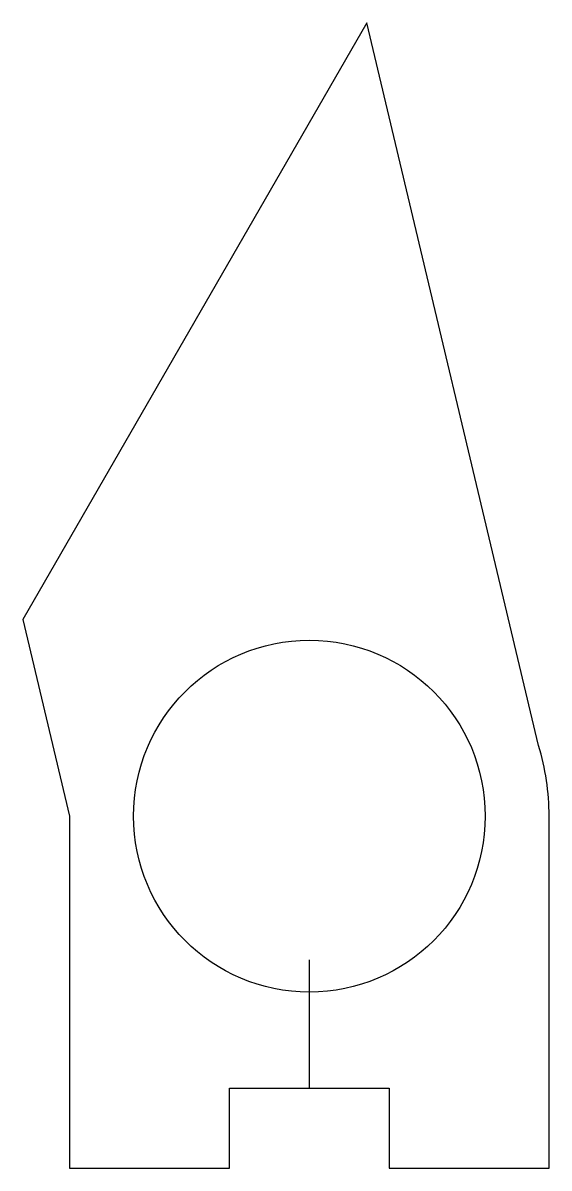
# Model space of a CAD drawing. Header units: millimetres. Extents: x -17.9 to 15, y -5 to 66.6.
import ezdxf

# ---------------------------------------------------------------- set-up
doc = ezdxf.new("R2010")
doc.units = ezdxf.units.MM
doc.header["$PDSIZE"] = -1

msp = doc.modelspace()

# ---------------------------------------------------------------- linework, layer by layer
at = {"color": 7, "linetype": 'Continuous', "lineweight": 25}
for p, q in [((3.605, 66.586), (-17.924, 29.297)), ((14.342, 21.423), (3.605, 66.586)), ((-17.924, 29.297), (-15, 17)), ((-15, 17), (-15, -5)), ((15, -5), (15, 17)), ((-5, 0), (5, 0)), ((-5, -5), (-5, 0)), ((5, 0), (5, -5)), ((-15, -5), (-5, -5)), ((5, -5), (15, -5))]:
    msp.add_line(p, q, dxfattribs=at)
at = {"color": 7, "linetype": 'Continuous'}
for q in [(0, 8.026), (4.013, 0)]:
    msp.add_line((0, 0), q, dxfattribs=at)
at = {"color": 7, "linetype": 'Continuous', "lineweight": 25}
msp.add_circle((0, 17), 11, dxfattribs=at)
msp.add_arc((-0.197, 17), 15.197, 0, 16.9201, dxfattribs=at)
at = {"color": 7, "linetype": 'Continuous'}
msp.add_point((0, 0), dxfattribs=at)

doc.saveas('drawing.dxf')
